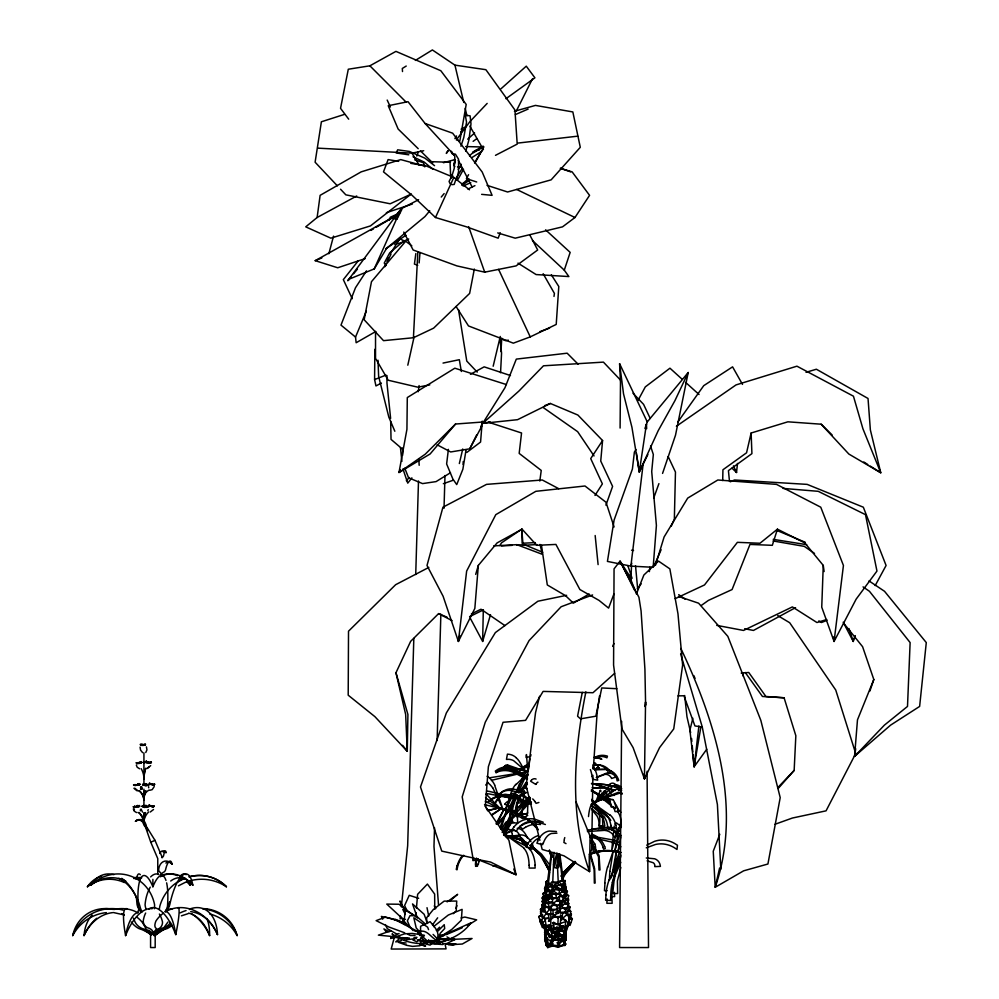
<?xml version="1.0" encoding="UTF-8"?>
<svg xmlns="http://www.w3.org/2000/svg" width="999" height="999" viewBox="0 0 999 999"><rect width="100%" height="100%" fill="white"/><g stroke="black" fill="none" stroke-linecap="round" stroke-linejoin="round"><path stroke-width="1.5" d="M375.537 331.406L375.524 358.354L388.236 380.244L417.832 387.187L429.795 384.877M402.634 455.332L402.634 448.002M477.447 864.16L477.447 866.258L475.586 866.32L475.649 864.435M555.594 887.025L555.594 883.029L559.178 882.03L564.547 887.05M540.659 843.406L542.182 849.45L563.923 855.793L589.51 871.628C568.881 814.123 574.163 750.761 585.864 691.87M565.034 885.476L565.072 880.531L560.352 880.818L553.746 885.476L556.493 886.475L562.699 891.42M546.266 894.629L544.567 888.323L547.152 888.036L553.309 892.981M381.431 383.067L375.949 385.939L374.588 379.57L374.85 349.313M620.092 428.059L620.479 382.804L619.605 363.698L647.277 421.928L644.942 428.471M621.653 721.353L619.592 947.551L648.513 947.551L647.077 771.265M552.422 884.652L552.36 887.524M556.131 898.763L556.206 894.767L559.727 893.506L564.885 898.451M470.279 618.244L482.642 641.445L483.304 609.939M140.072 747.14L140.572 750.112L142.607 752.647M643.768 774.287L644.455 778.845L645.554 701.972L644.917 669.168L641.083 610.951L638.935 597.29L620.054 561.113L614.06 568.856L613.573 665.059L621.94 728.908L633.104 747.614L644.455 778.845L659.577 747.614L673.738 728.908L682.629 665.059L677.971 613.773L669.854 568.856L658.516 561.113L643.868 575.037L636.688 593.319M722.702 480.544L722.939 469.767L746.553 452.797L751.123 433.017L787.874 421.815L821.141 424.2L832.192 435.04M558.591 867.656L558.603 866.807A31.431 6.206 86.2 0 1 558.703 864.435M620.716 827.834L620.841 822.764A15.996 14.236 -85.5 0 0 617.257 811.063M554.008 852.322L552.709 883.241M557.03 909.977L557.13 905.981L560.539 904.982L564.485 908.99M135.414 785.626L133.504 784.952L137.025 785.364L138.786 783.89L138.461 784.702L138.024 783.89L136.838 784.977L135.34 784.665M134.965 807.442L133.067 806.767L136.576 807.18L138.349 805.706L138.012 806.518L137.575 805.706L136.401 806.792L134.902 806.48M413.823 638.398L407.667 845.703L401.361 906.792M415.721 574.5L418.494 480.969M434.528 827.784L433.978 846.49L438.524 904.832M437.125 740.496L440.871 614.248M444.018 508.254L444.992 475.524M141.821 789.023L141.683 786.712M434.752 909.252L434.652 894.105L427.41 884.078L417.619 894.305L416.446 908.166M426.585 921.852L426.735 917.631L433.316 909.552L444.143 901.123L456.718 901.061L456.206 910.963L453.134 913.723M675.174 598.663L704.507 584.952L737.387 542.332L759.977 543.256L777.434 529.17L804.794 542.907L823.263 565.409L821.74 607.192L834.078 641.445L856.155 599.138L876.96 571.066L865.484 514.647L818.243 491.321L783.029 488.411M140.372 810.838L140.422 809.652M542.432 909.24L542.594 905.519M545.704 888.611L545.891 883.953L550.237 883.665L557.042 888.611L554.283 889.61M631.555 565.771L630.819 579.457M607.092 898.963L606.88 903.296L612.137 903.296L611.713 890.883L614.447 873.763M557.629 935.601L557.954 928.933L561.138 927.934L565.609 932.954M778.159 788.473L794.155 770.441L795.841 735.714L784.09 697.789L765.896 696.478L748.75 672.477L741.196 673.064M500.561 372.714L501.56 353.084L499.787 337.799M509.49 820.941L509.89 814.535M411.813 245.829L405.694 241.246L371.478 281.681L364.16 319.755L383.516 340.659L413.424 337.737L417.844 251.935M540.222 919.217L540.471 922.489L541.87 924.674M454.832 156.568L454.208 168.481L451.298 177.972M529.27 865.259L529.12 868.069L535.139 868.069L534.989 865.134M551.386 902.821L551.436 901.722M559.178 861.85L559.602 855.756M557.854 924.387L558.229 917.706L561.575 916.458L566.208 921.403L557.854 924.387L552.484 922.676M614.497 879.22L614.984 870.316M558.728 863.636L559.665 853.683M563.861 945.429L565.309 937.761M463.061 464.448L463.224 461.526M500.974 351.598L501.76 338.149M552.297 888.611L551.623 898.451M853.446 638.423L853.246 641.445L843.206 622.19M592.894 775.286L591.683 849.45L589.223 855.793L589.51 871.628L590.097 836.126L576.098 801.985M593.306 769.18L597.14 712.699L599.487 695.978M599.213 825.474L599.138 826.623L604.545 826.623L604.47 825.474M454.607 163.973L454.92 159.465M473.002 858.091L472.827 860.576L475.012 860.414M548.326 884.652L551.548 855.132M551.248 905.007L550.948 909.377M604.969 883.016L604.482 890.683L607.117 890.683M605.993 894.967L605.606 900.236L610.676 900.474L610.639 895.628M487.4 810.289L485.314 806.218L488.374 766.695L503.046 722.289L525.586 720.354L543.106 691.408L592.981 692.732L614.61 673.363M482.242 421.141L480.581 442.045L466.808 452.435M540.509 913.623L540.584 912.624L541.658 916.395M613.91 594.043L608.591 608.104L599.038 600.399L579.895 589.547L555.919 544.43L536.725 545.317L522.077 529.17L497.09 542.907L478.334 565.409L474.837 608.441L458.391 641.445L443.119 596.278L427.01 565.484L442.944 507.205L486.513 484.378L542.295 479.995L558.741 488.686M615.396 862.899L616.346 851.348L611.538 877.022M419.13 262.912L420.005 252.535M560.277 905.606L560.626 901.61L563.374 900.611L566.058 904.37M550.849 910.476L550.774 924.674M544.617 405.656L550.374 403.471L577.884 415.047L602.572 440.522L600.736 461.051L612.599 486.401L605.931 505.182M613.811 830.294L611.65 850.786L616.72 832.092M545.691 932.042L545.966 929.045L544.293 925.773M557.879 947.339L558.491 940.658L561.625 939.41L565.684 944.355L557.879 947.339L548.326 944.355L554.607 939.697L561.625 939.41M551.011 855.132L547.689 880.431M415.596 916.932L416.021 912.549M508.641 805.506L508.154 810.364L511.088 810.389M523.276 801.46L523.076 803.508L529.12 803.646L529.07 801.735M400.099 919.005L400.412 915.946M569.929 917.319L570.192 914.809L566.62 914.859L561.987 918.843M546.453 887.524L546.565 886.425M737.499 463.461L736.525 472.502L732.042 468.194M560.501 931.23L561.076 925.886M559.015 894.392L559.477 890.384L562.449 889.135L566.121 894.08L563.648 895.079M643.169 463.848L630.893 566.121L653.159 567.295L656.405 525.474L651.71 471.528L653.334 454.52L650.561 446.016M609.84 871.328L613.236 850.961L607.679 867.269M706.755 749.25L694.143 766.745L698.9 725.998M143.594 806.518L143.719 805.431L145.192 806.518L145.817 805.706L146.666 806.792L147.827 806.48L144.818 807.442L142.058 806.255L144.818 807.442L146.141 806.63L146.403 807.442M448.401 449.363L446.628 463.961L452.909 479.095L456.73 484.615L462.874 469.218L466.096 449.675M649.362 571.64L649.924 567.145M547.539 887.524L547.227 889.709M410.539 194.555L370.454 225.911L330.869 238.174L305.731 226.848L317.12 217.507L320.117 195.342L361.163 171.865L400.761 159.603L423.676 165.822M539.81 481.056L541.246 470.429L519.168 453.396L521.553 432.992L488.374 422.177M415.846 253.571L414.423 264.086L417.744 265.272M528.334 770.029L528.921 765.771M545.217 901.722L544.355 907.192M337.362 185.839L315.11 162.213L321.391 121.778L344.555 114.361M553.995 296.441L554.42 293.419L543.156 273.726M562.787 901.235L563.349 897.227L565.234 896.24L566.683 899.999M141.945 745.391L140.971 744.13L141.171 745.404L140.16 744.442L141.945 745.391L142.12 744.193L143.144 744.317L143.731 745.291L142.27 745.341M418.219 391.708L419.105 385.564M647.851 454.57L639.298 472.003L646.44 424.125L646.653 428.683M561.675 920.017L562.662 913.336L565.372 912.087L567.632 915.796M742.819 675.761L743.281 672.714M543.968 900.636L543.256 905.007M568.181 907.055L568.743 903.333L564.622 903.62L558.216 908.291M855.718 748.763L854.557 756.368L890.596 725.137L919.629 706.43L926.285 642.582L884.527 591.296L869.03 580.931M529.133 764.372L529.994 758.803M545.516 899.537L545.866 897.352M555.981 924.212L564.947 926.847L566.008 920.179L563.586 919.555M420.317 943.88L420.591 942.169L425.562 941.308L430.931 942.831L431.343 944.105L430.132 945.104L425.112 943.793L420.017 944.405L425.337 946.215M565.359 891.895L565.809 886.138L565.272 887.112M644.83 706.455L645.554 701.972L645.928 704.957M644.455 778.845L644.954 775.798M544.73 896.265L544.343 898.451M614.76 851.136L618.506 831.493M522.14 812.874L521.928 814.073L527.435 813.611L527.385 812.312M478.846 861.438L478.296 864.547L475.661 865.471L476.286 862.649M613.973 828.87L614.185 827.684M560.289 942.969L561.475 936.288L563.898 935.027L566.246 939.984L563.861 941.17M546.216 895.166L546.84 891.895M141.046 762.699L141.246 761.613L140.11 762.699L139.685 761.887L138.511 762.974L137.013 762.662L137.2 763.348L136.139 762.761L136.938 763.623L139.473 763.398L136.488 762.811L136.938 763.623M139.385 784.702L139.585 783.616L138.436 784.702L138.561 783.616L137.45 784.702L134.565 785.364L134.216 784.665L137.462 784.764M138.936 806.518L139.136 805.431L137.987 806.518L137.525 805.431L135.427 806.867L137.025 806.58M558.691 853.995L557.205 863.298A30.307 6.593 90 0 0 556.78 867.207L556.705 868.056L554.495 867.656L554.632 866.807A31.406 7.43 -86.2 0 1 555.357 862.811L557.579 853.683M564.398 896.865L566.008 891.857L561.813 891.907L558.766 894.405M692.856 718.269L689.897 730.219L694.143 766.745L700.848 727.11M545.417 887.524L546.353 882.567M474.325 269.056L469.63 293.419L433.628 328.147L413.424 337.737M543.031 906.105L542.37 909.377M542.407 910.401L543.081 906.905L547.989 906.617L552.609 909.914M564.31 840.271L563.886 842.432L566.008 843.631M582.28 692.407L577.572 716.208L580.469 718.855L595.816 716.208L601.748 687.949L616.845 688.711M544.068 900.161L545.054 895.191L549.887 895.141L554.12 898.488M568.406 922.477L570.192 914.809M542.732 914.847L542.032 921.403L543.518 924.674M561.138 890.022L561.938 886.013L564.148 884.764L566.033 889.709M647.277 421.928L688.199 372.527L675.511 435.189L662.562 473.414M678.496 596.415L698.601 603.196L727.834 636.363L760.838 720.379L780.207 797.614L767.919 864.01L743.631 870.828L715.197 887.274C742.544 807.929 715.396 721.091 680.843 648.451M615.022 870.991L619.405 851.972L610.676 878.508M544.18 899.075L544.705 896.565M545.879 890.796L545.167 894.08M564.959 892.494L565.596 887.487L563.174 887.537L561.088 889.535M543.956 909.377L543.468 911.563M567.794 905.369L568.056 901.747M565.559 913.473L568.431 910.489L570.129 910.439L570.754 911.438L569.28 918.106L571.253 913.461L571.403 914.435L570.104 918.443M407.804 365.197L414.098 336.9M459.715 635.489L458.391 641.445L466.645 571.066L495.804 514.647L535.839 491.321L584.989 486.001L605.981 502.247L614.098 526.96M565.646 934.028L566.545 930.019L564.522 929.02M565.009 939.722L566.208 934.39L564.223 933.441M457.08 865.708L456.243 869.392L456.993 869.817L457.717 866.383A24.613 23.564 -84.3 0 1 463.711 855.256M540.721 915.933L540.971 914.847M564.959 886.787L565.559 884.115L563.811 883.166L562.237 885.164M564.997 912.974L565.909 908.965L567.769 907.704L568.656 911.425M569.13 911.076L570.042 907.067L568.381 906.068L570.042 907.067M719.63 867.944L715.197 887.274L713.249 851.248L719.792 834.29M459.34 463.548L462.737 448.988M397.49 218.119L401.91 209.315M493.169 366.233L500.274 336.463M154.246 786.538L152.173 789.647L149.788 790.284M539.56 696.291L535.539 712.699L526.161 785.976L539.885 840.384M456.481 179.982L458.578 171.566L458.541 159.191L455.444 154.183L451.848 153.559L451.261 151.236L454.12 155.507M620.754 837.125L617.869 851.66L619.617 846.915M560.239 924.674L560.764 918.118M562.499 938.598L564.198 931.917L565.696 930.656L566.158 935.613M541.246 913.748L541.533 912.661M564.81 941.07L566.033 936.413L564.934 940.059M328.846 253.734L333.529 236.114M554.358 861.85L556.992 852.921M559.927 925.773L559.278 929.045A103.284 35.327 -90 0 0 558.903 939.984M618.831 830.007L620.729 822.914M394.13 938.148L391.183 949.05L446.066 948.875L445.242 944.917M498.788 808.029L505.781 809.327A69.78 64.073 79.6 0 1 521.803 815.459L531.456 822.015L536.925 827.047M562.724 885.801L563.811 881.792L565.072 880.531M500.849 829.108L506.868 809.677L499.925 827.734M465.796 151.249L468.993 139.585L470.991 123.851L470.104 115.847L466.533 115.322L465.084 113.998L466.545 122.215L463.748 137.637L460.926 146.241M389.647 219.355L390.234 217.27L399.75 212.962M620.804 867.457L617.407 881.031L617.644 893.531L612.724 893.531L614.422 877.209L620.754 862.349M544.73 937.799L545.791 934.077M544.667 939.572L544.942 938.598L547.065 938.311L552.971 943.256L546.853 946.24L544.667 939.572L547.065 938.311M566.708 908.603L568.743 903.333M475.699 574.363L478.334 565.409M482.642 641.445L490.509 614.647M543.169 842.969L542.657 844.692L536.888 843.193L537.737 841.233M592.994 768.581L594.293 764.235M428.633 940.309L428.059 942.219L434.44 943.481L439.46 943.081L452.01 938.373L454.982 939.535L446.965 943.418M530.756 846.815L530.357 848.163L526.136 847.214L526.773 845.654M612.3 882.354L620.741 856.667M655.444 565.334L664.098 536.987L687.712 498.101L717.819 479.995L776.51 484.378L820.766 507.205L843.431 565.484L834.078 641.445L833.416 636.95M564.46 934.227L566.995 926.285M777.434 529.17L772.327 545.317L749.974 544.43L732.08 589.547L708.416 600.399L701.198 605.531M631.805 563.236L630.893 566.121L607.429 561.413L614.11 520.029L632.404 469.043L634.39 452.085L635.988 449.575M437.237 938.735C440.147 931.992 433.903 926.385 430.107 921.665L420.616 926.285L420.429 934.614L427.734 941.433L432.292 940.671M564.772 889.997L565.596 887.487M517.994 263.137L536.101 274.563L568.856 276.561L564.285 270.167L570.167 252.385L545.579 229.832M455.644 180.07L454.195 184.428L451.798 184.665M567.444 904.232L568.593 898.963L566.258 899.25L560.726 903.92L563.061 905.106M455.994 908.291L456.88 905.631M566.108 895.491L567.444 891.483L565.272 890.221M869.904 691.021L873.813 679.495L862.587 646.69L843.593 623.151M514.885 800.124L512.837 807.841L512.012 822.926L517.682 822.926L517.132 811.912A20.38 13.349 86.2 0 1 518.181 800.773L519.405 797.502M503.833 833.803L512.187 811.3L502.172 832.554M568.993 923.176L566.72 929.857L561.713 926.86M544.555 934.515L546.153 929.857L551.598 929.569L558.553 934.515L555.956 935.364M572.34 918.805L570.741 917.544L572.34 918.805L570.029 925.474L568.331 923.488M567.282 899.862L568.668 895.853L567.444 894.592L562.849 899.537M416.845 156.056L418.381 151.723M855.331 635.614L853.246 641.445L848.975 628.596M653.683 498.164L658.915 483.616M461.276 164.273L460.202 167.158L457.517 166.945M517.032 792.294L523.039 777.097M500.212 232.73L498.164 238.174L466.595 226.848L435.477 217.507L412.125 195.342L383.504 171.865L388.099 159.603L398.676 161.351M147.877 806.867L148.102 806.268L146.491 806.58L146.191 805.431L145.242 805.431L144.967 806.518L143.844 805.943L144.118 806.792L142.258 806.268L143.706 806.58M503.946 835.351L514.972 812.374L503.096 832.529M140.784 762.974L140.235 762.662M138.674 806.792L138.124 806.48M527.022 772.714C522.252 769.005 521.078 761.762 515.996 757.629M497.04 823.975L504.108 809.04L496.003 823.788M873.813 679.495L857.479 719.842L854.557 756.368L884.402 725.137L907.504 706.43L910.126 642.582L869.455 591.296L863.061 586.888M602.484 799.113L593.106 803.034L606.905 815.196M617.132 830.656L617.494 829.782M375.674 331.568L356.144 342.744L355.532 337.063L366.308 311.238M384.89 266.745L386.089 263.873M387.287 261.001L388.486 258.129M390.284 253.833L400.124 238.199M399.076 933.478L391.171 937.374L390.684 938.536L404.595 933.828L412.063 933.428L421.216 934.689M454.845 161.9L453.646 164.735L454.82 166.733M609.215 880.131L620.966 855.107M653.883 566.458L661.101 549.737M671.34 526.048L674.35 519.08L675.461 472.065L668.156 456.543M400.237 469.68L399.001 472.502L430.119 453.971L455.532 424.026L485.427 421.815M517.032 795.229L510.839 810.813L515.971 795.142L516.883 796.678L522.402 794.255L521.153 792.819M518.294 792.407L525.249 777.272M147.802 810.664L148.264 809.615M401.111 208.791L347.877 280.607L349.962 278.796L374.238 268.906L401.111 208.791L418.606 199.713M435.477 217.507L453.808 177.447L425.849 165.822L410.751 163.337M619.605 363.698L623.538 393.931L631.93 427.272L639.298 472.003L658.216 430.656L674.987 400.549L688.199 372.527M511.076 795.566L505.369 809.277L498.426 808.029M612.674 646.328L613.96 643.543M496.378 800.936L495.766 802.234L497.802 799.437M428.821 567.42L395.641 584.702L348.514 631.193L348.201 695.192L374.887 716.633L407.267 751.298L405.669 714.51L395.966 672.752L410.639 641.358L438.586 613.623L447.14 617.245M517.307 801.872L524.288 790.646M536.126 783.703L535.789 784.427L530.644 781.243L531.431 780.356M527.747 804.944L528.896 803.021L516.283 802.834M545.004 926.885L546.016 934.502M545.679 935.576L546.078 940.583M437.137 444.805L450.699 451.96L469.767 448.813L476.598 435.064M480.706 426.81L482.754 422.689M516.246 111.164L532.467 78.834M451.123 177.46L449.075 181.468L450.087 183.691M387 262.1L390.984 254.295M515.447 799.013L516.583 796.802M504.832 833.016L511.7 821.503M515.709 794.242L508.129 810.039L517.145 794.804M148.302 761.85L147.864 762.399L150.512 763.049L150.874 762.187L149.238 762.774L148.876 762.075M151.586 783.865L151.149 784.402L153.796 785.052L154.158 784.19L152.522 784.789L152.173 784.09M153.259 806.867L154.246 806.056L153.346 806.867L153.821 806.193L152.273 806.643L153.346 806.867L153.721 806.006L151.611 806.468M469.767 448.813L481.743 426.311M428.596 940.047L427.397 942.319L430.02 940.658M637.974 400.474L645.304 386.9L669.954 368.194L682.255 379.333M875.186 585.576L886.088 565.484L863.336 507.205L807.155 484.378L734.527 479.995L730.257 481.805M557.617 894.117L553.284 890.771L547.165 890.821L545.804 893.306L545.042 889.672L545.791 894.704M144.068 745.229L144.755 743.98L145.08 745.229L145.542 744.193L144.88 745.279L145.18 744.517L143.232 745.329M468.568 174.7L466.396 178.646L476.698 181.993M475.087 162.837L483.766 147.028L465.646 146.553M463.511 169.331L458.054 179.208L455.756 178.883L462.4 168.082M570.529 922.489L569.13 924.674M564.31 895.166L566.895 890.509M505.194 832.704L512.624 821.091M544.78 891.895L546.178 889.422M542.145 898.039L542.857 896.777L544.218 897.065L542.145 898.039L543.968 903.383M447.864 150.737L446.291 153.421L448.114 150.961M454.907 138.624L456.481 135.939M595.017 770.391L596.565 767.919M543.356 907.192L546.078 902.534L552.26 902.247L556.818 905.544M499.875 545.554L501.436 542.907L521.74 529.17L523.076 545.317M524.837 770.978L507.529 764.984A5.857 5.807 -87.1 0 0 505.819 765.359L502.997 767.819L506.256 766.633A6.331 6.056 -51 0 1 507.567 766.807L525.112 770.591L527.335 772.352L513.661 760.701A12.088 11.588 -78.6 0 0 508.116 759.327L506.456 759.44L507.417 754.133L509.465 754.37A15.11 13.149 89.5 0 1 516.021 757.579M374.238 268.906L386.588 248.364L424.975 216.558L429.757 210.814M513.598 794.392L505.369 809.277A69.942 64.211 79.6 0 1 521.466 815.459L531.131 822.015L536.525 827.047M474.55 162.825L480.594 152.81M518.906 792.994L526.261 782.18M398.876 211.838L394.58 218.781L397.227 219.218M149.063 766.832L147.14 768.568M600.237 790.509L595.766 801.86L604.108 791.158M566.72 927.959L568.256 925.773M594.992 495.417L602.385 483.878L590.709 458.591L602.572 440.522M567.482 924.674L568.98 921.403L568.681 917.032M458.204 169.343L460.726 165.447M140.597 789.372L140.709 786.712M366.496 270.841L355.494 287.737L340.984 325.112L355.532 337.063M497.714 232.917L515.222 238.174L562.524 226.848L574.974 217.507L589.56 195.342L572.127 171.865L560.464 168.356M543.444 917.494L545.929 913.773L552.41 913.723L557.779 917.906M519.33 771.453L517.819 773.913L518.618 772.352A17.757 16.995 88.8 0 1 528.009 764.46M566.982 908.603L568.668 906.118M566.72 925.773L565.059 929.045A103.284 89.448 90 0 0 564.747 931.23M437.662 917.819L432.455 924.949M150.424 763.049L151.398 762.237L150.424 763.049L150.986 762.374L147.652 762.399L146.628 761.3L146.591 762.125L146.179 761.038L146.678 762.125M153.709 785.052L154.683 784.24L153.709 785.052L154.271 784.377L150.936 784.402L149.912 783.316L149.887 784.128L149.463 783.041L149.975 784.128M544.979 921.053L540.983 923.288L538.736 916.62L540.796 915.359L545.204 919.317M677.946 421.853L703.746 385.651L732.579 366.858L742.494 384.403M167.957 922.015L163.199 928.658A13.874 0.999 -35.6 0 1 154.758 935.601A13.874 0.999 -35.6 0 1 165.372 928.658M575.711 862.399L565.459 873.913A29.208 29.196 90 0 0 563.011 878.483L562.662 879.32L561.913 878.895L562.287 878.059A30.345 30.245 38 0 1 564.934 873.438L575.524 862.1M544.555 930.144L547.077 926.647M498.301 824.475L509.428 810.401L496.578 824.35M564.835 873.438L568.556 868.68M518.768 785.139L522.265 780.344M513.961 826.997L512.2 829.395L516.333 831.131L517.744 828.958A20.155 18.969 89.4 0 1 535.102 821.265L545.392 824.512M456.331 139.922L470.017 121.503L487.162 103.409M524.288 806.168L527.372 803.671M411.875 477.872L407.742 483.154L402.947 468.906M567.482 922.489L571.128 917.831M637.312 588.773L641.158 583.891M358.366 260.664L343.331 279.62L352.247 298.726M150.687 765.659L147.427 768.194M153.534 809.49L150.275 812.012M423.976 936.263L416.895 941.77L412.962 940.059L415.946 937.561M145.767 752.522L146.94 749.862L146.441 746.89M151.149 805.681L150.712 806.218L152.285 806.605L149.475 805.132L149.438 805.943L149.026 804.857L149.525 805.943M573.963 862.1L563.548 872.302A32.817 32.63 40.7 0 0 560.876 876.185M574.999 861.35L563.399 872.302A32.817 32.705 8.5 0 0 562.25 873.813M347.877 280.607L350.749 277.16M353.621 273.714L357.455 269.118M441.258 197.04L444.143 193.594M530.044 799.937L518.918 814.173L530.731 801.56M515.784 798.064L517.719 795.753M520.629 792.307L527.41 784.252M545.354 891.42L549.6 886.45L556.518 886.4L552.647 887.399L549.6 886.45M541.146 919.729L540.034 920.991L542.357 927.659L545.254 924.674M542.919 910.214L541.72 904.882L542.569 903.933L543.856 903.883L547.514 907.904M529.645 797.277L516.283 812.886L530.481 798.626M508.978 821.927L517.657 813.548L506.293 822.377M406.318 480.719L409.303 477.497M562.487 902.821L556.243 897.876L549.288 898.163L544.942 902.821L547.614 903.82M523.126 779.432L528.034 774.812M146.853 785.626L148.277 784.665L147.115 784.977L146.266 783.89L145.629 784.702L144.168 783.616L143.893 784.44L145.267 785.626L146.853 785.626L146.591 784.814L145.267 785.626L143.694 784.814L144.543 784.952L144.818 783.89L145.404 784.702L145.692 783.616L147.028 784.702M545.891 913.373L549.675 909.402L556.768 909.352L560.314 912.362M778.046 787.337L794.155 770.441M515.934 784.702L522.602 778.283M469.542 155.919L471.54 153.858L483.641 146.728M502.01 768.181L501.323 768.88L502.397 769.567M609.877 784.402L598.501 800.574L613.299 785.639M437.887 931.13L444.23 924.687L444.705 928.521L439.985 933.541M436.363 930.469L439.61 927.197M455.532 424.026L425.237 454.195L399.001 472.502L406.93 429.32L407.292 397.565L454.832 368.194L506.406 384.565M546.553 887.05L551.985 882.08L559.178 882.03M461.663 184.715L466.508 180.307L469.268 179.158M501.098 88.699L526.261 66.171L534.915 77.822L505.931 98.726M544.667 899.013L542.832 893.668L544.555 892.407L549.575 897.352M467.682 139.186L474.6 133.004M398.713 939.322L395.729 941.907L401.261 940.683M540.434 909.252L542.307 908.303L540.434 909.252L541.645 914.584M571.853 865.234L574.562 862.874M548.763 909.003L553.384 905.032L560.539 904.982M450.212 900.698L457.654 894.33L447.09 901.897M460.714 132.055L462.962 130.157M602.434 799.237L606.306 795.379L615.309 789.535A13.374 8.904 -90 0 1 619.954 790.134M559.727 893.506L552.534 893.793L546.915 898.451L549.537 899.3M529.795 797.751L513.548 811.825L527.672 798.026A23.002 9.615 89.4 0 1 530.219 797.627M500.412 793.306L498.751 794.617L502.822 791.32M552.459 903.97L556.718 900.661L563.374 900.611M548.451 921.403L554.433 916.745L561.575 916.458M556.343 898.775L559.577 896.29L565.234 896.24M546.903 887.262L545.691 881.93L546.94 880.981L551.535 885.951M557.392 931.243L563.511 926.572L566.52 927.547M487.649 802.497L489.672 801.011M473.139 141.334L476.81 138.636M542.832 893.668L544.555 892.407M562.449 889.135L555.569 889.422L549.113 894.08L551.86 894.929M488.611 801.161L492.707 798.276M552.11 917.032L558.741 912.374L565.372 912.087M492.47 814.809L501.411 808.541L492.107 814.41M565.696 930.656L560.614 930.943L553.908 935.613L556.768 936.6M676.373 426.248L736.051 384.902L796.927 366.183L853.446 396.191L862.911 428.746L880.756 472.764L848.85 454.046L821.141 424.2M563.898 935.027L557.604 935.326L550.849 939.984L553.546 940.833M564.148 884.764L558.116 885.052L551.311 889.709L553.97 890.559M567.769 907.704L562.187 908.004L555.394 912.661L557.966 913.511M564.947 926.847L568.806 924.212M433.541 926.635L448.289 915.047L462.112 909.365L461.326 920.229L451.698 929.507L442.582 935.289M385.664 248.788L406.031 235.215M591.071 804.345L597.09 801.235L593.893 801.623M525.486 827.272L522.714 829.095L519.717 826.435L522.989 824.587M436.85 939.46L443.219 935.264L470.966 922.826C462.949 933.928 450.362 940.096 437.187 942.619M504.97 831.518L508.816 829.27A15.522 4.67 89.2 0 1 512.312 833.828M546.078 931.205L544.542 932.204L546.066 938.873M463.074 186.039L470.754 182.655M472.277 157.33L482.055 151.161M461.988 185.065L468.406 181.031M467.445 925.611L476.648 919.867L464.86 917.045L461.163 917.944M406.231 66.046L402.31 68.456L402.51 71.553M415.384 60.415L432.38 49.95L454.932 65.135L485.876 69.693L514.935 110.002L517.207 144.106L495.492 155.332M450.474 472.752L436.076 481.605L422.565 483.603L408.541 477.772L404.77 468.156M538.736 916.62L540.796 915.359M525.874 775.861L528.096 774.537M146.403 762.749L148.014 762.449L146.329 761.7L147.939 762.462M621.69 793.131A13.149 13.137 0 0 0 619.442 793.268L602.285 798.788L608.978 794.867M370.816 230.419L373.464 228.871M376.111 227.322L397.302 214.922M472.527 152.223L483.166 146.079M589.173 594.018L573.351 603.134L565.559 595.691L547.302 584.952L541.483 545.379M138.948 785.052L140.185 784.29L139.286 784.764M545.691 881.93L547.464 880.931M365.184 258.604L337.712 267.769L315.222 260.664L397.24 214.86M348.688 119.168L340.534 108.329L348.301 69.231L369.88 65.809L395.941 51.374L440.809 70.717L466.196 104.433L459.777 141.209L457.03 139.735M461.126 129.171L465.097 126.985M317.12 217.507L356.693 195.991M470.442 374.275L484.153 366.858L510.464 375.537M795.566 607.642L753.471 630.444L744.63 628.746M594.954 757.354L596.053 756.755A15.122 15.01 66.9 0 1 605.906 755.719L607.442 756.131L606.93 757.829L605.606 757.267A13.049 13.012 62.3 0 0 596.403 757.304L595.304 757.766M646.765 845.166L654.495 841.345A34.715 28.634 -87 0 1 674.487 843.393L677.459 845.241L676.997 849.462L674.263 847.651A32.617 28.347 85.2 0 0 655.544 844.455L646.266 847.826M147.939 762.974L148.776 762.649M148.476 784.977L149.738 784.665M148.027 806.792L149.288 806.48M178.446 885.826L184.902 882.554A44.468 44.468 0 0 1 226.436 886.762A40.847 38.998 -61.5 0 0 189.298 876.835M602.285 798.788L617.882 792.469A10.639 8.467 87.7 0 1 622.115 793.306M550.374 403.471L517.557 419.68L482.742 423.339L505.007 387.637L516.308 359.103L567.157 353.196L578.084 364.173M467.969 189.073L474.937 185.652M506.093 832.979L512.4 829.882M446.203 934.664L462.125 927.821M471.353 613.948L481.006 609.215L504.932 625.599M469.605 616.658L483.429 609.889M544.555 889.297L547.152 888.036M456.081 306.493L468.494 325.936L513.324 343.169L530.244 336.888L556.218 324.438L558.791 286.501L551.348 274.837M396.84 215.659L388.524 219.58L389.36 220.392M593.406 803.046L602.422 798.8M593.294 803.333L602.297 799.1M541.72 904.882L543.856 903.883M411.351 194.006L390.172 203.784L345.841 194.842L340.547 189.223M408.716 238.961L403.146 241.471L389.722 252.834L384.253 263.049L386.001 265.584M542.582 917.582L540.958 912.249L543.831 910.988L548.139 914.285M462.2 183.804L464.71 182.717M515.422 114.56L528.146 109.066M596.403 777.384L606.381 773.201A9.94 9.316 -85.6 0 1 615.159 776.086L615.896 777.035L611.6 778.471L611.188 777.659A7.78 6.706 89.2 0 0 604.982 774.35L596.44 777.597M157.767 874.375L157.767 858.603L150.762 842.182L154.995 840.371L162.375 857.654M505.357 833.678L513.848 830.319M559.69 946.528L565.996 943.88M315.222 260.664L321.84 257.929M549.113 933.94L545.179 934.227L545.991 935.201L549.113 933.94L555.806 938.885L553.171 939.884M374.588 379.57L386.026 375.087M826.91 620.379L821.428 622.527L818.843 620.879M545.891 883.953L546.965 884.927L550.237 883.665M527.497 792.269L524.737 793.306L524.175 792.419M592.607 594.942L561.138 606.743L529.07 640.596L485.264 722.227L462.2 796.877L473.051 858.553L490.659 862.087L516.021 874.737L508.966 840.421L485.314 806.218M543.081 906.905L544.542 907.879L547.989 906.617M539.71 331.68L549.55 328.147M775.049 824.262L792.407 818.031L826.061 810.838L855.706 753.521L835.738 690.022L789.685 622.727L777.759 615.609M390.884 930.756L378.371 935.139L395.117 936.787M443.344 483.678L453.384 480.182M546.153 929.857L547.989 930.831L551.598 929.569M589.485 854.57L596.753 852.085A54.208 53.034 -3.8 0 1 620.666 852.746M544.567 904.507L543.756 900.511L546.703 899.512L550.112 902.522M545.866 939.947L546.166 944.967L547.752 947.614L554.258 945.416M589.422 854.407L596.728 851.947A54.433 53.272 -3.8 0 1 620.729 852.597M544.48 927.484L546.266 930.131L548.901 929.245M386.363 212.7L412.4 204.008M546.078 902.534L548.488 903.508L552.26 902.247M549.288 898.163L552.447 899.137L556.243 897.876M547.927 925.486L550.636 926.46L553.184 925.611M552.047 936.65L549.438 937.499L547.989 930.831M181.418 915.833L188.249 913.61M589.273 854.02L596.653 851.623A54.783 53.634 -3.8 0 1 620.829 852.247A54.508 53.359 -3.8 0 0 596.665 851.635M545.504 925.773L554.033 928.758L563.361 925.773M538.886 802.459L536.076 803.358L534.977 801.41M826.735 619.517L816.957 622.527L792.382 606.905L743.506 630.444L716.745 625.374M595.154 758.179L595.916 757.954A10.952 8.279 -88.1 0 1 601.161 758.753L601.823 759.315L597.24 757.804M806.018 372.315L816.37 369.23L868.031 398.476L870.366 429.92L880.756 472.764L870.329 466.146M543.943 924.437L546.116 925.761L550.024 924.624M552.647 923.875L555.257 923.113M487.599 810.651L498.613 808.029L485.252 801.186M545.054 895.191L546.353 896.14L549.887 895.141M514.435 111.276L535.452 105.407L572.839 111.938L580.294 147.303L551.148 179.845L507.592 191.995L487 185.327M443.431 162.737L454.757 159.653M487.662 810.514L498.613 808.029L484.54 804.632M559.378 942.444L562.15 941.695M557.092 932.304L551.348 932.354L554.845 933.303L558.528 932.304L564.135 937.324M547.452 918.106L543.431 918.143L545.104 919.092L548.788 918.093M394.805 244.418L403.771 242.033M530.481 756.455L526.123 757.604L526.436 754.57L527.859 771.465M549.675 909.402L552.971 910.351L556.768 909.352M547.165 890.821L549.425 891.77L553.284 890.771M424.038 942.482L431.406 940.571M555.844 936.675L549.075 936.725L551.96 937.674L555.844 936.675L559.003 939.185M545.929 913.773L548.513 914.722L552.41 913.723M529.458 849.562L533.853 848.476L532.567 845.266M527.36 843.144L522.952 844.217L522.514 842.045M317.682 148.139L411.975 153.147L423.676 150.724M443.032 363.074L459.328 359.702L461.338 371.491M566.645 595.317L537.899 601.223L495.367 632.592L446.341 712.986L420.492 786.975L441.77 851.123L474.662 858.291M403.746 232.068L413.136 249.987L456.905 265.896L484.715 272.165L516.071 265.896L537.674 249.987L529.732 234.827M404.033 940.059L416.396 938.486M474.9 150.749L479.508 149.912M490.309 421.978L482.742 423.339L518.906 391.059L543.493 365.796L603.421 362.125L621.39 381.019M139.361 763.011L138.362 763.224L139.186 763.224M508.366 340.172L505.469 340.659L501.361 338.698M434.503 943.031L430.482 943.655L442.907 944.554M587.287 830.219L603.246 827.759A14.86 14.835 -89 0 1 616.67 834.265L617.594 835.738L614.722 837.224L614.023 836.001A12.188 12.163 -73.6 0 0 604.47 830.356L587.437 831.58M517.644 143.107L577.722 136.164M591.645 829.133L607.629 827.309A17.383 16.696 89.3 0 1 619.78 831.368M593.019 764.997L597.215 764.735A13.711 13.624 87.3 0 1 607.567 770.828L608.778 772.851L610.739 771.84L609.078 769.842A15.522 15.509 0 0 0 597.414 764.834L593.206 765.246M437.038 939.447L454.982 939.535M413.961 937.599L417.008 937.312M419.992 945.728L412.5 946.39L406.581 945.316M541.545 915.933L540.559 911.275L543.831 910.988M438.998 936.313L443.568 935.963M448.539 939.559L472.065 938.486L462.325 944.018L448.476 944.842M501.423 545.966L512.125 545.354M516.72 545.104L524.363 544.667L542.669 552.272M598.251 830.181L607.167 829.707M493.706 545.879L516.82 544.667L542.37 554.333M524.612 545.229L536.888 544.592M141.633 744.505L140.884 744.542L141.134 745.354M535.214 542.619L522.127 543.256L522.077 529.17M594.605 769.355L606.381 769.218A13.137 13.074 -86.3 0 1 616.907 779.407L617.095 780.893L618.731 780.369L618.144 778.733A14.96 14.623 83.9 0 0 605.681 769.53L595.616 769.754M677.984 695.891L683.94 695.754L694.929 725.948L702.26 726.997L717.407 804.545L720.803 869.205M592.469 787.811L604.632 787.649A13.924 9.178 88.6 0 1 610.564 792.794L611.488 794.542L614.198 795.479M437.624 938.223L451.136 939.347L446.978 936.887M591.858 783.628L603.983 784.427L614.785 786.775M592.22 787.736L607.854 787.736A12.05 9.003 -90 0 1 612.674 791.857M528.508 803.021L531.318 803.858M556.955 833.154L551.361 833.478A19.943 12.488 87.8 0 0 543.344 843.119M543.931 902.047L543.518 899.562L546.703 899.512M591.458 783.666L605.594 784.59L617.27 787.249A17.208 13.936 89.3 0 1 621.703 790.309M391.171 937.374L409.378 938.036M555.519 927.971L558.329 927.946M146.828 806.63L147.777 806.63M509.415 822.327L513.673 822.327M492.719 865.883L496.603 865.883M558.578 884.652L560.938 884.652M610.676 896.615L614.622 896.615L614.373 892.319M563.161 939.984L566.246 939.984M546.166 944.967L552.872 944.967M406.131 943.006L398.326 942.294L406.268 945.116M415.022 935.526L410.352 935.464L407.555 934.152M405.482 919.33L402.46 919.28L404.545 924.5M416.146 915.783L410.027 915.646L407.355 920.853L409.852 926.672L413.099 930.643M431.83 161.713L450.424 162.263M401.873 937.649L407.417 937.961M439.31 934.839L444.755 935.151M784.09 697.789L762.449 696.478L745.242 672.477M436.788 938.71L445.591 939.347M646.278 857.979L654.72 858.79A8.342 8.317 -82.7 0 1 660.164 865.047L660.426 866.395L654.77 866.633L654.82 865.771A3.447 3.447 0 0 0 653.134 862.711L647.102 860.838M543.369 905.082L542.17 901.148L544.355 901.348M481.63 194.355L492.107 195.342L482.205 172.028L452.659 133.192L425.112 123.501L408.017 101.698L388.236 105.719L398.139 129.033L418.206 148.689M408.803 154.795L396.116 152.959L397.677 149.825L409.328 151.436L424.875 158.129L434.553 165.672M556.48 831.505L549.188 831.043A22.14 15.534 -88.4 0 0 537.587 841.096M419.405 940.846L423.901 941.42L422.327 939.11M517.357 800.624L524.575 801.947M540.521 824.562L538.598 824.287A23.402 22.428 89.1 0 0 525.499 827.297M589.647 835.801L611.763 839.759A26.274 25.437 -88.2 0 1 619.904 843.144M442.682 943.605L455.969 944.005L453.047 945.017L445.704 943.58M631.555 550.212L633.541 550.511M113.362 912.524L124.263 914.947M773.238 539.36L806.705 544.68M773.064 540.958L804.295 546.378L814.522 553.421M414.585 930.906L417.57 931.443M498.451 808.353L505.656 809.652A69.48 63.786 79.7 0 1 516.458 813.211A69.568 64.061 81 0 1 531.243 822.239M498.563 808.491L505.506 809.789M589.81 836.975L611.937 842.145A23.389 23.014 84.4 0 1 620.854 846.802M420.679 934.49L424.45 935.326M504.882 835.888L509.665 836.987L503.546 834.702M509.365 797.776L489.198 793.943A16.059 16.059 0 0 0 486.401 793.768M502.572 794.63L489.81 791.52A18.681 18.594 -89 0 0 486.613 791.158M556.718 900.661L560.626 901.61M514.585 798.875L503.384 796.265A9.615 7.88 -89.9 0 0 496.291 800.873M517.582 799.612L524.875 801.623M554.108 927.984L557.954 928.933M555.569 889.422L559.477 890.384M558.741 912.374L562.662 913.336M557.604 935.326L561.475 936.288M554.607 939.697L558.491 940.658M559.577 896.29L563.349 897.227M397.914 936.65L400.562 937.324M558.116 885.052L561.938 886.013M553.384 905.032L557.13 905.981M433.091 934.402L440.122 941.62L436.975 940.821L432.517 941.533L429.957 940.421M151.686 806.468L151.723 805.906M554.433 916.745L558.229 917.706M562.187 908.004L565.909 908.965M551.985 882.08L555.594 883.029M552.534 893.793L556.206 894.767M591.995 783.341L606.555 787.574M417.382 939.772L426.086 942.107L423.189 943.768C412.025 943.506 401.024 940.821 392.045 933.89L393.956 935.651M560.614 930.943L564.198 931.917M550.861 928.583L556.368 930.094M420.017 944.405L425.661 945.966M560.352 880.818L563.811 881.792M431.78 940.496L439.935 942.981M561.813 891.907L565.147 892.856M592.007 783.466L606.618 788.099M528.608 803.358L531.406 804.183M518.319 799.899L524.213 801.635M509.94 796.465L530.694 803.333M564.622 903.62L567.869 904.595M566.62 914.859L569.73 915.808M418.631 898.313L409.253 895.316L404.607 905.531L407.13 911.076M527.672 802.522L530.457 803.433M414.697 159.828L423.401 162.712L424.775 166.883M562.412 937.811L565.247 938.76M516.283 797.864L505.993 794.53A11.976 9.066 -89.4 0 0 497.889 799.512M518.993 798.775L525.586 801.21M560.389 168.294L570.679 171.865M563.174 887.537L565.809 888.486M520.017 799.724L524.35 801.285M545.192 941.695L548.101 942.756M610.901 788.948L615.134 790.509M511.738 795.441L530.919 803.221M440.122 941.62C431.83 940.521 427.897 927.909 418.606 931.917L420.067 933.99M556.942 942.781L559.702 943.843M566.258 899.25L568.781 900.224M139.585 768.768L137.213 767.257L136.326 765.109M137.924 790.771L134.828 788.248M136.963 790.771L133.928 788.248M136.513 812.587L134.191 811.076L133.329 808.928M610.963 789.597L613.786 790.709M619.417 792.931L622.24 794.055M476.098 858.853L516.021 874.737L513.773 868.98M543.294 822.239L534.552 819.08A22.59 21.828 89.9 0 0 513.936 826.972M394.88 919.13L404.595 923.064M568.431 910.489L570.754 911.438M776.685 530.369L805.306 542.307M452.809 175.899L450.586 174.962L450.012 161.513M504.845 804.282L508.716 805.993M521.141 839.947L527.747 843.493M521.116 840.259L527.784 843.955M521.603 839.934L528.259 843.493M521.441 840.259L528.021 843.818M399.6 238.773L405.194 241.308M404.77 932.841L388.973 927.035L376.136 920.641L385.539 917.082L399.088 921.103L405.557 924.162M413.024 156.781L424.25 162.1L432.904 169.306M592.045 790.883L610.951 799.862M516.658 189.46L574.974 217.507M612.337 843.081L613.423 843.606M525.786 814.36L527.747 815.334L522.802 818.606L521.328 817.519M526.648 779.145L513.299 772.289A22.003 21.329 85.4 0 0 498.439 771.603L496.59 772.339L497.677 770.729L499.662 770.129A23.864 22.527 -85.9 0 1 514.722 771.752M608.503 798.451L604.507 797.914L599.737 799.987L606.843 798.476L612.662 799.612M438.586 613.623L452.097 620.666M591.246 791.008L608.541 800.224M526.423 776.985L513.498 769.892A15.36 15.272 79 0 0 498.076 771.278L496.103 772.876L495.354 771.078L497.677 769.492A17.283 16.995 -82.9 0 1 514.51 768.993L527.06 776.498M514.71 771.777L527.534 778.883M389.173 931.83L383.903 928.908L386.601 932.204M397.115 934.227L387.35 928.708L385.364 924.612M591.371 789.784L610.751 803.496M526.81 846.54L508.316 836.8L523.988 848.014M567.07 894.879L568.668 895.853M619.967 790.059L621.053 790.721M593.081 803.134L610.202 815.321M863.823 462L867.731 464.485M520.454 794.692L526.485 798.563M591.833 805.381L608.154 817.382M485.564 797.776L500.037 808.291L486.151 794.168M530.556 845.079L541.583 854.195L550.249 865.621M543.156 407.492L577.647 431.668L594.03 455.931M591.583 808.628L601.323 816.608M531.131 845.878L540.422 854.195L549.213 868.143M530.294 845.429L540.022 853.895M678.696 594.63L685.002 599.125M525.437 842.207L527.659 843.818M529.895 845.429L540.072 854.807L548.488 869.442A28.147 24.65 90 0 1 549.55 872.689M530.019 845.579L540.272 855.057M593.344 791.333L614.822 808.578M556.68 926.847L561.126 930.144L551.535 933.128L550.636 926.46M527.709 799.512L531.393 802.347M521.441 793.443L527.547 798.189M453.808 177.447L469.493 189.798M591.957 800.936L598.401 806.58L601.161 811.325M524.887 770.853L527.072 772.602L524.95 770.878M591.583 805.369L604.582 817.282M418.881 933.678L421.241 935.601M403.683 919.729L386.775 904.095L399.013 904.245L412.175 914.26M621.366 826.697L616.483 822.939A19.143 3.821 88.3 0 0 614.885 824.375M144.455 763.348L143.357 762.437L144.031 762.974L144.268 761.887L144.867 762.699L145.155 761.613L146.104 761.613L146.491 762.699M423.539 940.708L425.686 942.519M403.084 449.65L391.034 439.385L390.684 421.416M142.52 812.1L141.021 808.978M599 767.956L597.065 765.284M593.031 803.346C600.174 808.416 600.424 817.894 599.475 825.748L602.809 825.748L602.472 816.695M685.614 382.367L699.038 394.518M425.549 924.137L417.107 916.757L405.407 910.389L403.983 921.103L410.052 927.709M532.479 240.547L564.285 270.167M532.292 823.288L536.6 827.347M532.055 823.288L538.224 829.582M420.854 937.337L427.634 943.78L425.112 940.883M532.092 823.401L538.249 829.719M591.633 799.899L594.355 802.522L591.695 799.325M420.442 150.874L432.704 162.874M548.026 927.846L552.06 931.855M369.88 65.809L406.168 102.185M620.791 835.276L619.093 833.553A14.823 14.548 85.7 0 0 611.213 829.757M633.016 393.244L643.581 404.358L650.224 418.456M477.222 372.127L466.77 361.064L458.516 309.702M425.112 123.501L454.445 155.457M421.004 933.391L416.208 927.946L413.836 917.794L427.622 927.184L428.571 929.644M592.307 810.301L597.552 816.595M401.049 917.182L403.296 920.029M541.683 855.806L543.256 857.816M402.572 745.316L407.267 751.298L407.917 714.51L395.966 672.752M542.744 925.773L544.63 929.045A103.284 101.711 -90 0 1 544.979 931.23M547.002 932.467L549.787 936.225M591.021 838.099L594.767 843.93M621.003 787.749L621.678 788.686L616.883 785.676M405.357 914.472L402.772 909.377M542.857 896.777L546.366 901.722M419.98 935.651L416.858 931.031L397.527 920.966L392.819 918.93L381.393 916.433L382.717 919.155M636.475 594.043L628.983 575.037L620.054 561.113L634.415 589.922M492.682 787.612L502.797 808.803L494.667 785.289M504.795 765.871L505.319 766.683M541.583 908.253L543.931 912.025M150.762 842.182L143.931 822.527L154.995 840.371M411.975 153.147L419.155 165.047M590.571 840.733L599.063 855.556L600.012 869.967L598.988 869.967L598.513 856.755L590.996 842.619M542.969 858.815L548.176 869.068A29.271 25.35 -82.1 0 1 549.238 872.352M469.83 126.111L483.429 149.675M434.265 905.893L435.764 908.591M405.082 910.738L399.975 900.986L401.835 906.58M458.279 160.215L472.177 187.075M547.877 889.073L546.003 885.301L545.242 886.3L545.841 888.973M544.767 926.572L545.966 929.045A103.284 89.448 -90 0 1 546.578 934.515M143.931 822.527L147.765 830.556M591.745 840.646L593.269 846.003L593.156 851.56L595.754 851.56L595.591 847.676A9.266 6.094 82.6 0 0 594.792 843.918M505.294 765.584L505.794 766.645M498.601 269.393L530.244 336.888M387.187 100.075L390.434 107.03M733.453 465.884L736.525 472.502L735.289 469.717M544.942 938.598L546.016 940.933M693.843 675.599L695.042 678.396M394.83 431.243L388.823 417.107L378.633 376.373L378.009 360.214M540.559 911.275L540.958 912.249M417.395 918.006L412.537 903.92L424.113 914.26L427.547 923.488M544.567 888.323L545.829 891.82M468.643 226.636L484.715 272.165M542.17 901.148L543.456 904.857M505.819 765.359L506.256 766.633M627.822 565.596L632.08 578.284M543.943 926.697L544.817 929.37M604.682 846.39L605.344 848.451L603.521 849.175L603.021 847.339M549.45 850.099L551.123 856.205M549.438 850.399L551.211 857.354L552.797 857.105L551.66 852.934M590.084 852.622L594.655 868.755L595.067 883.116L594.33 883.116L594.143 869.505L589.86 853.546M141.92 789.372L141.458 787.162M680.619 653.883L702.222 726.86M512.212 834.165L512.749 836.026L507.242 838.036L507.055 836.463M545.991 935.201L547.889 941.87M546.965 884.927L548.401 890.259M551.073 925.773L551.723 929.045A103.284 35.327 90 0 1 552.135 945.441M539.959 544.43L542.245 553.446M615.846 825.461L616.495 828.071L611.5 828.009L611.138 825.386M543.518 899.562L543.756 900.511M544.542 907.879L545.841 913.211M564.947 884.103L565.521 886.425M454.932 65.135L463.773 102.422M465.184 108.391L466.958 115.847M690.646 732.629L686.975 716.807L684.677 695.516M628.983 575.037L629.67 578.021M567.282 910.476L568.493 915.933M614.56 809.44L615.047 811.6L618.706 811.463L618.044 809.252A16.496 15.122 85.2 0 1 620.816 812.362M615.509 805.968L615.996 808.253L611.138 806.942L610.776 804.57M565.834 894.08L566.283 896.265M507.942 766.957L507.529 764.984L507.567 766.807M427.01 907.691L428.708 916.083M564.91 889.709L565.122 890.796M570.279 915.933L570.779 919.217M564.385 892.981L563.773 889.709M547.24 944.954L547.752 947.614M545.491 926.135L546.266 930.131M564.597 894.08L564.972 896.265M597.152 777.247L597.664 780.144L592.657 779.27L592.245 776.373M548.488 903.508L549.375 908.84M546.353 896.14L547.027 900.136M565.134 897.352L565.646 900.636M636.413 453.096L639.298 472.003M545.104 919.092L546.116 925.761M134.216 808.928L134.378 810.064M566.096 903.92L565.784 901.722M563.311 880.431L560.002 855.132M823.263 565.409L824.113 571.553M607.442 798.875L607.692 800.723L602.559 799.5L602.409 797.552M563.598 888.611L563.361 886.425M562.375 880.431L559.452 855.132M549.425 891.77L549.9 895.766M148.589 786.7L148.714 787.799M544.592 928.471L545.104 933.428M400.462 447.727L401.898 461.363M595.167 535.526L598.101 564.61M729.482 481.293L728.421 470.616L751.922 453.633L751.123 433.017M635.526 565.771L637.699 589.335M548.513 914.722L549.163 921.39M691.583 738.486L691.845 741.458M692.257 745.916L692.794 751.872M693.056 754.844L694.143 766.745M560.352 912.661L559.627 902.821M560.551 914.847L560.714 917.032M552.447 899.137L552.759 903.133M551.96 937.674L552.459 944.342M419.767 931.43L419.967 934.14M558.766 889.709L558.641 887.524M552.647 887.399L552.897 891.395M418.818 459.415L419.18 465.297M545.179 934.227L545.466 938.885M559.24 896.265L559.565 901.722M557.43 864.972L558.291 883.241M553.746 922.089L554.033 928.758M552.971 910.351L553.221 917.02M566.008 891.857L566.121 895.628M390.621 418.419L386.963 383.067L386.963 375.562M554.845 933.303L554.944 939.972M155.182 931.98L155.182 947.551L150.574 947.551L150.574 932.142M152.884 879.345L152.884 886.762A40.847 10.29 81.6 0 0 138.287 906.168A13.074 12.875 -35.5 0 0 141.396 912.387M143.931 752.884L143.931 784.702M143.931 789.173L143.931 806.892M143.931 812.724L143.931 821.128M122.964 910.101A40.847 39.436 -21.5 0 0 72.715 935.601A40.847 36.101 58.7 0 1 112.7 909.39M136.538 916.857A40.847 39.436 -21.5 0 1 142.045 922.015A13.074 1.461 54.2 0 1 145.879 928.658A13.874 2.098 34.9 0 0 151.611 934.602M72.715 935.601A44.468 42.957 90 0 1 106.381 912.624M141.334 928.658A13.874 2.098 34.9 0 1 142.308 929.095M143.406 929.632A13.874 2.098 34.9 0 1 151.486 934.602M163.187 913.298A40.847 34.191 63.7 0 0 155.944 921.003A13.074 5.719 -49.7 0 0 155.419 927.659A13.874 5.195 -29.1 0 1 153.634 934.602A13.874 5.195 -29.1 0 1 163.674 928.62M165.347 911.85A40.847 34.191 63.7 0 1 217.495 934.602A40.847 25.986 -71.7 0 0 189.61 909.102M190.684 911.625A44.468 34.216 90 0 1 217.495 934.602M165.172 928.096A13.874 5.195 -29.1 0 1 166.633 927.659A13.074 7.755 -43.7 0 0 171.641 924.3M206.88 918.506A40.847 21.454 -73.4 0 1 209.615 935.601A44.468 29.808 90 0 0 188.649 913.111M189.473 909.502A40.847 21.454 -73.4 0 1 192.407 908.753M166.646 910.101A40.847 30.981 68.1 0 1 172.402 908.753M191.908 913.898A40.847 30.981 68.1 0 1 209.615 935.601M172.078 925.299A13.074 8.716 -38.7 0 1 166.92 928.658A13.874 6.031 -25.8 0 0 153.971 935.601M155.856 931.805A13.874 6.031 -25.8 0 1 154.72 934.602M145.654 913.049A40.847 16.833 74.6 0 0 143.219 921.003A13.074 9.79 -28.6 0 0 147.328 927.659A13.874 7.817 -11.1 0 1 153.147 934.602A13.874 7.817 -11.1 0 1 164.211 927.659A13.074 10.514 -11.9 0 0 170.604 922.389M148.801 909.102A40.847 16.833 74.6 0 1 175.749 934.602A40.847 4.458 -75.9 0 0 177.672 907.754M166.259 911.625A44.468 12.113 -90 0 1 175.749 934.602M180.282 912.849A40.847 39.598 -8.8 0 1 186.051 910.551M202.934 908.815A40.847 39.598 -8.8 0 1 237.125 935.601A40.847 38.012 -48.5 0 0 202.997 908.615M209.603 913.885A44.468 44.131 -90 0 1 237.125 935.601M166.758 927.447A13.074 2.61 -53.6 0 1 166.271 927.896M112.6 912.624A44.468 36.426 90 0 0 84.041 935.601A40.847 35.714 -60 0 1 96.728 918.256M113.786 909.54A40.847 35.714 -60 0 1 137.987 912.849A40.847 6.431 75.8 0 1 139.398 908.753M84.041 935.601A40.847 28.347 70.3 0 1 92.133 915.084M101.374 909.39A40.847 28.347 70.3 0 1 112.4 909.252M122.015 913.548A40.847 28.347 70.3 0 1 124.201 915.109M131.269 922.015A13.074 7.13 46.1 0 0 139.136 928.658A13.874 4.658 30.6 0 1 150.762 934.602M151.036 934.602A13.874 4.658 30.6 0 1 148.514 930.269A13.874 8.129 0 0 1 151.536 932.691M152.123 908.753A40.847 19.406 -74 0 0 125.587 935.601A40.847 7.33 75.7 0 1 126.798 908.753M133.329 918.044A40.847 7.33 75.7 0 1 135.077 922.015A13.074 10.365 17.3 0 0 142.445 928.658A13.874 7.63 13.9 0 1 153.272 934.602M159.365 914.048A40.847 19.406 -74 0 1 162.512 922.015A13.074 9.466 32.5 0 1 158.928 928.658A13.874 7.63 13.9 0 0 154.233 931.805M125.587 935.601A44.468 15.21 -90 0 1 137.5 912.624M153.721 934.602A13.874 7.63 13.9 0 1 153.858 932.691M180.994 876.76A40.847 12.138 -81.4 0 1 192.832 885.239A44.468 23.701 90 0 0 170.704 881.018M180.145 877.771A40.847 12.138 -81.4 0 0 169.78 904.644A13.074 11.601 -72.2 0 1 165.896 911.488M150.25 887.162A40.847 29.545 78.1 0 0 145.08 904.644A13.074 10.19 -77 0 0 146.304 909.49M160.352 876.76A40.847 29.545 78.1 0 1 192.832 885.239M189.061 876.835A40.847 39.211 -59.5 0 1 226.436 886.762M184.715 878.283A40.847 39.211 -59.5 0 0 159.828 906.168A13.074 1.186 -81.8 0 1 159.253 909.502M178.172 881.78A40.847 38.998 -61.5 0 1 184.977 878.283M189.585 881.543A40.847 11.114 -81.5 0 1 190.31 885.239A40.847 28.809 78.4 0 0 186.501 881.318M169.58 901.685A40.847 11.114 -81.5 0 0 168.931 904.644A13.074 11.738 -71.2 0 1 165.634 910.863M179.57 876.76A40.847 11.114 -81.5 0 1 186.151 874.699M161.076 875.524A40.847 28.809 78.4 0 1 177.485 875.624M179.97 877.959A44.468 22.702 -90 0 1 183.604 879.27M187.075 881.717A44.468 22.702 -90 0 1 190.31 885.239M150.649 876.897A40.847 14.123 -81.3 0 1 158.953 874.625M136.451 897.389A40.847 6.356 81.7 0 0 137.075 904.644A13.074 12.937 -1.1 0 0 141.596 912.075M136.563 878.945A40.847 6.356 81.7 0 1 140.31 874.699M124.376 882.554A44.468 39.585 -90 0 0 87.4 886.762A40.847 30.12 77.8 0 1 101.598 876.235M118.869 878.283A40.847 30.12 77.8 0 1 139.91 906.168A13.074 7.043 80.3 0 0 142.008 911.725M87.4 886.762A40.847 39.498 -56.1 0 1 89.735 884.714M154.37 908.74A13.074 5.869 80.9 0 0 154.57 904.644A40.847 38.437 -65.1 0 0 90.809 885.239A40.847 27.298 79 0 1 113.898 874.625M121.728 878.346A40.847 27.298 79 0 1 138.337 903.158M90.809 885.239A44.468 37.375 90 0 1 125.724 881.018M152.884 886.762A40.847 10.29 -81.6 0 1 165.971 880.469M166.621 882.841A40.847 10.29 -81.6 0 1 167.482 906.168A13.074 12.875 35.5 0 1 164.935 911.725M138.586 790.709A11.139 9.64 -90 0 1 143.931 799.612A9.865 1.161 -90 0 1 144.593 790.671M139.51 790.733A14.461 11.201 -90 0 1 143.931 799.612A9.316 9.253 -90 0 1 149.013 790.097M143.931 799.612A12.9 3.934 -87.6 0 1 145.891 790.709M148.664 811.937A14.51 13.661 -43.2 0 0 143.968 821.553A10.952 9.803 -90 0 0 137.962 812.437M141.209 768.706A19.655 19.418 -90 0 1 143.931 778.745A14.311 5.707 90 0 1 145.554 768.718M143.931 778.745A15.634 5.757 -85.8 0 1 145.879 768.131M145.542 812.549A8.704 1.661 -85.7 0 0 143.956 821.553A12.812 1.274 90 0 1 144.63 812.674M139.161 812.499A28.646 27.622 0 0 1 143.694 821.628M172.078 864.222A11.476 8.292 78.1 0 0 158.666 869.679A3.671 2.86 -77 0 0 159.778 872.052A3.896 2.947 -46.8 0 1 161.064 875.024A3.896 2.947 -46.8 0 1 163.948 872.052A3.671 3.259 -72.2 0 0 165.597 869.679A11.476 3.409 -81.4 0 1 172.078 864.222A12.488 6.656 -90 0 0 165.859 863.036M159.803 853.533A6.469 4.108 79.4 0 1 165.946 852.659A6.469 1.161 -81.7 0 0 163.561 855.731A2.073 1.936 -66.6 0 1 162.612 857.067A2.198 1.786 -40.4 0 0 161.688 857.629M163.149 851.985A7.043 2.997 90 0 1 165.946 852.659M133.866 877.784A14.71 9.94 78.9 0 1 137.662 877.759M135.414 878.958A16.009 13.549 90 0 1 139.798 879.27M133.829 878.571A14.71 13.886 -64.4 0 1 141.733 877.759M135.464 821.34A6.469 6.244 -56.7 0 1 145.879 824.425A2.073 0.749 81.3 0 1 145.704 825.761A2.198 0.899 60.6 0 0 145.817 827.434A2.198 0.899 60.6 0 0 144.43 825.761A2.073 1.124 80.3 0 1 143.756 824.425A6.469 4.758 77.9 0 0 135.464 821.34A7.043 6.256 -90 0 1 141.309 820.679M565.471 936.7A103.284 101.711 90 0 0 565.197 945.441L545.841 945.441A103.284 101.711 -90 0 0 545.342 934.515M565.771 933.416A103.284 101.711 90 0 1 566.321 929.045M546.803 937.799A103.284 89.448 -90 0 1 546.853 938.885M546.94 941.07A103.284 89.448 -90 0 1 546.977 945.441M558.866 945.441A103.284 35.327 -90 0 1 558.866 943.256M564.023 945.441A103.284 89.448 90 0 1 564.635 932.329M562.949 876.473A30.345 30.282 -5.8 0 1 563.386 875.698M596.74 851.985A54.233 53.072 -3.8 0 1 620.679 852.609M549.2 868.143A31.681 27.123 -80.4 0 1 549.9 869.817M508.041 837.025A60.315 50.225 74.6 0 1 521.466 840.159M508.129 836.687A60.602 50.462 74.5 0 1 521.628 839.847M507.854 837.162A60.277 50.2 74.6 0 1 521.266 840.296M507.679 837.025A60.514 50.4 74.5 0 1 521.128 840.159M507.629 836.7A60.877 50.687 74.4 0 1 521.153 839.847M559.115 866.033A33.791 6.056 85.3 0 1 559.24 862.037M553.546 864.909A33.791 8.579 -85.2 0 1 554.32 861.712M531.093 822.289A69.543 64.036 81.1 0 0 516.208 813.211A69.58 63.886 79.7 0 0 505.419 809.627M505.506 809.752A69.393 63.711 79.7 0 1 516.283 813.348M614.06 826.972A19.143 3.821 88.3 0 1 614.31 825.973M617.594 830.206A16.384 5.045 -88.5 0 1 620.866 826.523M604.782 882.891A32.717 9.291 -88 0 1 607.579 866.87M609.452 880.406A29.87 7.23 87.4 0 1 609.902 871.453M614.885 851.273A136.014 63.811 -88.8 0 1 619.967 833.99M620.729 836.088A19.918 2.385 89.4 0 1 620.928 835.801M610.751 895.653A24.538 8.604 88.4 0 1 612.375 882.529M605.869 894.904A28.459 10.839 -88.8 0 1 609.14 879.932M523.901 848.326A19.668 10.44 -88.3 0 1 529.033 865.271M526.86 846.315A21.853 13.037 88.4 0 1 535.177 865.109M526.436 845.654A23.539 11.214 -89.5 0 0 519.293 836.737L511.288 836.038L505.531 836.675L521.715 834.939A25.749 14.373 89.4 0 1 530.944 841.633M531.868 843.281A25.749 14.373 89.4 0 1 532.704 845.067M476.148 862.549A22.278 12.562 -88.2 0 1 477.222 859.053M479.083 861.638A24.863 12.475 89.1 0 1 479.532 859.727M517.082 816.158A36.389 16.683 -88.9 0 1 525.799 814.247M516.858 816.745A34.116 13.099 89.5 0 1 521.316 817.681M513.848 830.344A24.176 10.252 -89.4 0 1 520.204 836.225M520.816 837.599A24.176 10.252 -89.4 0 1 522.302 842.332M517.22 828.333A26.386 13.174 89.7 0 1 527.534 838.198M475.437 864.422A17.295 10.402 -88 0 1 476.498 858.079M477.984 860.551A20.167 10.864 88.6 0 1 478.284 858.803M505.569 832.392A12.762 2.385 -88.7 0 1 506.93 836.975M457.18 865.746A26.648 24.825 85.9 0 1 462.337 855.693M591.321 834.153A20.042 19.381 -87.2 0 1 597.377 836.975M599.987 839.16A20.042 19.381 -87.2 0 1 604.595 846.415M591.47 835.713A17.832 17.645 82.2 0 1 603.096 847.314M530.819 846.84A15.709 14.898 85.2 0 1 539.722 837.624M526.735 845.641A18.194 17.757 -85.2 0 1 538.236 835.626M608.641 829.632A14.823 14.548 85.7 0 1 609.939 829.632M522.989 824.575A25.787 25.337 88.4 0 1 540.272 822.577M564.21 839.809A17.67 3.771 -89.1 0 1 564.772 837.587M502.297 828.858A20.742 8.716 -88.2 0 1 506.231 821.94M505.794 835.401A21.454 7.193 88.4 0 1 506.943 827.859M507.392 826.248A21.454 7.193 88.4 0 1 507.904 824.799M508.466 823.513A21.454 7.193 88.4 0 1 509.078 822.402M532.704 798.938A23.002 9.615 89.4 0 1 534.915 801.66M525.349 777.347A33.367 28.584 -85.4 0 1 526.835 775.087M522.927 776.997A31.831 26.224 86 0 1 527.609 770.766M518.968 792.507A19.056 9.79 -87.8 0 1 526.972 788.586M516.246 792.594A17.045 7.368 88.1 0 1 516.808 791.82M517.407 791.183A17.045 7.368 88.1 0 1 524.125 792.644M513.686 794.817A24.476 8.879 -88.6 0 1 521.191 792.582M511.001 794.992A22.34 6.044 88.8 0 1 516.046 795.629M487.125 776.273A31.918 16.883 89.9 0 1 494.767 785.127M487.475 782.529A29.083 17.87 -89.2 0 1 492.594 787.761M597.464 816.92A9.74 3.784 -87.5 0 1 599.025 825.461M601.361 816.37A9.74 4.895 87.3 0 1 604.657 825.486M604.52 817.544A16.608 7.168 -88.1 0 1 607.842 828.246M608.204 817.157A16.471 8.541 88 0 1 610.776 820.454M606.843 815.421A20.255 9.89 -87.8 0 1 610.926 825.561M610.264 815.109A20.08 11.601 87.6 0 1 616.046 825.324M600.237 790.296A19.543 2.36 89.3 0 1 601.023 791.233M601.56 793.206A19.543 2.36 89.3 0 1 602.285 798.301M604.12 791.345A17.507 3.584 -89.6 0 1 607.567 798.438M588.498 816.57A24.388 5.32 89.1 0 1 591.146 805.132M609.84 784.165A19.905 8.429 88.8 0 1 616.82 785.926M613.324 785.813A17.695 9.066 -89 0 1 621.066 787.537M612.662 799.512A16.808 4.783 89.7 0 1 615.596 805.743M608.503 798.576A19.056 3.859 89.9 0 1 610.689 804.907M618.556 790.521A15.584 15.285 -89.6 0 1 621.228 790.047M500.349 793.194A21.466 17.545 87.7 0 1 516.783 792.519M502.872 791.458A23.564 17.807 -87.6 0 1 517.694 790.534M492.744 798.376A35.814 28.247 -89.1 0 1 511.75 795.379M490.634 800.149A33.641 28.297 89.3 0 1 497.552 796.89M499.987 796.303A33.641 28.297 89.3 0 1 509.927 796.528M527.622 813.149A13.462 1.186 87.3 0 1 527.847 805.956M521.878 812.412A12.3 3.259 -86.8 0 1 524.275 805.656M504.757 804.195A12.113 10.24 -87.1 0 1 508.553 800.961M509.415 800.574A12.113 10.24 -87.1 0 1 510.302 800.286M531.393 780.194A12.525 6.681 -89.8 0 1 536.113 779.07M536.201 783.978A9.74 3.496 88.3 0 1 537.962 782.205M608.491 800.324A17.495 14.336 -86.7 0 1 610.451 802.097M613.461 806.767A17.495 14.336 -86.7 0 1 614.422 809.502M614.31 802.647A17.97 15.672 85.7 0 1 618.131 809.215M614.772 786.8A19.505 14.573 89.8 0 1 620.179 790.534M594.218 763.611A8.729 2.06 88.8 0 1 596.103 764.31M596.615 768.081A5.37 2.897 88.8 0 1 599.025 767.806M523.051 801.298A19.992 6.306 -88 0 1 524.95 791.645M529.383 801.96A18.769 4.121 87.8 0 1 529.395 800.499M509.765 814.522A30.619 23.177 -86.6 0 1 515.709 797.964M515.596 808.154A28.596 20.792 86.2 0 1 517.407 801.96M519.53 797.627A113.299 72.465 87.3 0 1 520.704 794.967M523.838 788.586A113.299 72.465 87.3 0 1 527.272 782.604M508.304 805.356A29.558 12.962 -88.4 0 1 509.652 797.502M510.302 795.092A29.558 12.962 -88.4 0 1 515.846 784.265M515.347 796.44A28.859 10.552 88.3 0 1 515.771 794.305M516.833 790.396A28.859 10.552 88.3 0 1 518.893 785.676M530.719 755.931A21.429 1.573 -88.5 0 1 530.981 754.67M489.672 777.946A17.595 17.27 -85.6 0 1 491.108 777.547L526.748 771.902L492.582 780.057A14.635 14.036 86.2 0 0 491.433 780.506M485.689 785.077A14.635 14.036 86.2 0 1 486.463 784.115M487.312 783.228A14.635 14.036 86.2 0 1 488.249 782.417M593.131 766.72A22.84 7.368 89.9 0 1 597.265 777.06M590.409 769.592A25.15 5.682 89.7 0 1 592.157 776.635M594.005 757.392A12.812 7.855 86.7 0 1 596.59 757.604M527.509 765.983A23.526 22.228 89.3 0 0 521.94 768.568L519.805 770.154L524.038 768.331A25.974 23.139 -88.5 0 1 527.634 766.807M519.393 771.503A19.793 18.094 -87.7 0 1 528.084 764.972M148.551 784.452L146.94 784.764L148.551 784.452M135.777 785.226L137.138 785.014L135.777 785.226M135.327 807.042L136.701 806.83L135.327 807.042M142.982 744.842L142.457 745.354L144.081 745.291L142.982 744.842M140.946 762.749L141.858 762.287L140.946 762.749M138.836 806.58L139.748 806.106L138.836 806.58M143.107 784.29L144.156 784.764L143.107 784.29M144.942 785.014L146.229 785.226L144.942 785.014M144.493 806.83L145.779 807.042L144.493 806.83M134.503 806.255L134.128 807.18L135.389 806.792L134.503 806.255M150.749 806.255L149.176 805.531L150.749 806.255M150.325 783.878L149.613 783.716L151.224 784.477L150.325 783.878M143.269 784.977L142.495 784.44L143.781 785.364L143.269 784.977"/></g></svg>
